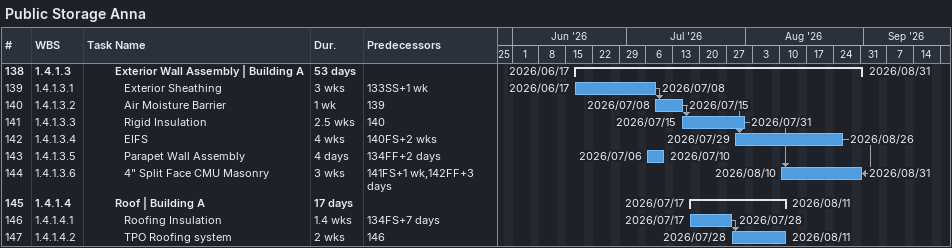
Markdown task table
Public Storage Anna

| ID | WBS | Task | Duration | Start | Finish | Predecessors |
|---|---|---|---|---|---|---|
| 138 | 1.4.1.3 | **Exterior Wall Assembly \| Building A** | 53d | 2026-06-17 | 2026-08-31 |  |
| 139 | 1.4.1.3.1 | Exterior Sheathing | 3w | 2026-06-17 | 2026-07-08 | 133SS+1w |
| 140 | 1.4.1.3.2 | Air Moisture Barrier | 1w | 2026-07-08 | 2026-07-15 | 139 |
| 141 | 1.4.1.3.3 | Rigid Insulation | 2.5w | 2026-07-15 | 2026-07-31 | 140 |
| 142 | 1.4.1.3.4 | EIFS | 4w | 2026-07-29 | 2026-08-26 | 140FS+2w |
| 143 | 1.4.1.3.5 | Parapet Wall Assembly | 4d | 2026-07-06 | 2026-07-10 | 134FF+2d |
| 144 | 1.4.1.3.6 | 4" Split Face CMU Masonry | 3w | 2026-08-10 | 2026-08-31 | 141FS+1w, 142FF+3d |
| 145 | 1.4.1.4 | **Roof \| Building A** | 17d | 2026-07-17 | 2026-08-11 |  |
| 146 | 1.4.1.4.1 | Roofing Insulation | 1.4w | 2026-07-17 | 2026-07-28 | 134FS+7d |
| 147 | 1.4.1.4.2 | TPO Roofing system | 2w | 2026-07-28 | 2026-08-11 | 146 |
